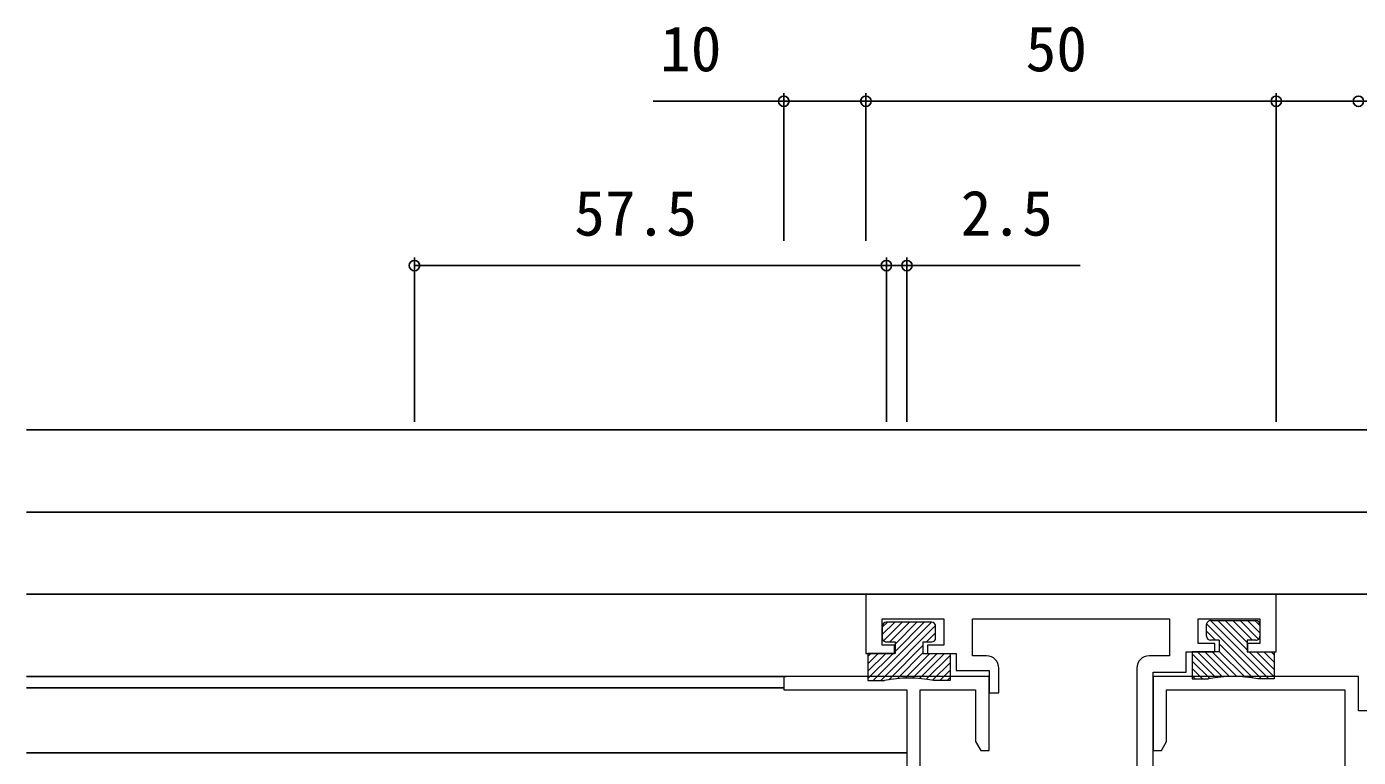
# Model space of a CAD drawing. Units: millimetres, scale not verified. Extents: x -437 to 438, y -681 to 679.
# Drawn here: x -69 to 93.2, y -388.6 to -299.6 of the extents above; entities that cross this region are included whole.
import ezdxf
from ezdxf.enums import TextEntityAlignment as Align

# ---------------------------------------------------------------- set-up
doc = ezdxf.new("R2010")
doc.units = ezdxf.units.MM
doc.header["$LTSCALE"] = 4
doc.layers.add('0-2_YKK_11', color=211, linetype='Continuous', lineweight=18)
doc.layers.add('0-5_YKK_13', color=4, linetype='Continuous', lineweight=18)
doc.layers.add('0-4_YKK_12', color=2, linetype='Continuous')
doc.layers.add('0-7_YKK_D', color=6, linetype='Continuous')
doc.styles.add('ＭＳ ゴシック', font='')
doc.styles.get('ＭＳ ゴシック').set_extended_font_data('MS Gothic')

msp = doc.modelspace()

# ---------------------------------------------------------------- linework, layer by layer
at = {"layer": '0-2_YKK_11', "color": 7}
for points in [[(68.2, -435.2), (68.2, -378.2), (72.2, -378.2), (72.2, -375.7), (75.7, -375.7), (75.7, -374.7), (73.7, -374.7), (73.7, -371.7), (81.2, -371.7), (81.2, -374.7), (79.7, -374.7), (79.7, -375.7), (83.2, -375.7), (83.2, -368.7), (33.2, -368.7), (33.2, -375.9), (36.7, -375.9), (36.7, -374.9), (35.2, -374.9), (35.2, -371.7), (42.7, -371.7), (42.7, -374.9), (40.7, -374.9), (40.7, -375.9), (44.2, -375.9), (44.2, -378), (48.2, -378), (48.2, -380.7), (49.4, -380.7), (49.4, -377.7)], [(47.9, -376.2), (46.2, -376.2), (46.2, -371.7), (70.2, -371.7), (70.2, -376.2), (67.7, -376.2)], [(66.2, -377.7), (66.2, -433.7), (50.2, -433.7), (50.2, -436.7), (66.7, -436.7)], [(39.83, -447.07), (39.83, -380.33), (46.57, -380.33), (46.57, -386.609), (47.2, -387.7), (48.2, -387.7), (48.2, -378.7), (23.2, -378.7), (23.2, -380.33), (38.2, -380.33), (38.2, -430.2)], [(114.2, -387.5), (120.2, -387.5), (120.2, -382.9), (93.2, -382.9), (93.2, -378.7), (68.2, -378.7), (68.2, -387.7), (69.2, -387.7), (69.83, -386.609), (69.83, -380.33), (91.57, -380.33)], [(91.57, -380.33), (91.57, -447.07), (69.83, -447.07), (69.83, -440.791), (69.2, -439.7), (68.2, -439.7), (68.2, -443.242), (68.32, -443.425), (68.32, -443.975), (68.2, -444.158), (68.2, -444.242), (68.32, -444.425), (68.32, -444.975), (68.2, -445.158), (68.2, -448.7), (93.2, -448.7)]]:
    msp.add_lwpolyline(points, dxfattribs=at)
for centre, start, end in [((47.9, -377.7), 0.00001, 89.99999), ((67.7, -377.7), 90.00001, 179.99999)]:
    msp.add_arc(centre, 1.5, start, end, dxfattribs=at)
at = {"layer": '0-4_YKK_12'}
for p, q in [((-69.05, -348.7), (191.7, -348.7)), ((-69.05, -358.7), (191.7, -358.7)), ((-69.05, -368.7), (191.7, -368.7)), ((-69.05, -378.7), (23.5, -378.7)), ((-69.05, -380.1), (23.2, -380.1)), ((-69.05, -388), (38.2, -388))]:
    msp.add_line(p, q, dxfattribs=at)
at = {"layer": '0-5_YKK_13'}
for p, q in [((34.106, -379.2), (41.205, -372.1)), ((35.004, -379.2), (41.692, -372.512)), ((35.2, -372.717), (35.817, -372.1)), ((35.2, -373.615), (36.715, -372.1)), ((35.2, -372.6), (35.2, -374)), ((35.353, -374.36), (37.613, -372.1)), ((41.2, -372.1), (35.7, -372.1)), ((36.112, -374.5), (38.511, -372.1)), ((36.75, -374.76), (39.409, -372.1)), ((36.75, -375.658), (40.308, -372.1)), ((41.7, -374), (41.7, -372.6)), ((74.7, -373.8), (74.7, -372.4)), ((81.397, -379), (74.708, -372.311)), ((82.295, -379), (75.195, -371.9)), ((75.2, -371.9), (80.7, -371.9)), ((79.65, -375.457), (76.093, -371.9)), ((79.65, -374.559), (76.991, -371.9)), ((80.289, -374.3), (77.889, -371.9)), ((81.047, -374.16), (78.787, -371.9)), ((81.2, -373.415), (79.685, -371.9)), ((81.2, -372.517), (80.583, -371.9)), ((81.2, -372.4), (81.2, -373.8)), ((35.7, -374.5), (36.75, -374.5)), ((36.75, -374.5), (36.75, -375.9)), ((40.15, -374.5), (40.15, -375.9)), ((40.15, -374.5), (41.2, -374.5)), ((40.602, -374.5), (41.7, -373.402)), ((75.798, -374.3), (74.7, -373.202)), ((76.25, -374.3), (75.2, -374.3)), ((76.25, -374.3), (76.25, -375.7)), ((80.397, -378.898), (76.25, -374.751)), ((79.65, -374.3), (79.65, -375.7)), ((80.7, -374.3), (79.65, -374.3)), ((36.75, -375.9), (33.45, -375.9)), ((33.45, -376.263), (33.813, -375.9)), ((33.45, -377.161), (34.712, -375.9)), ((33.45, -378.059), (35.61, -375.9)), ((33.45, -378.958), (36.508, -375.9)), ((36.003, -379.099), (40.15, -374.952)), ((37.033, -378.966), (40.15, -375.85)), ((37.991, -378.907), (40.998, -375.9)), ((38.889, -378.906), (41.896, -375.9)), ((39.739, -378.955), (42.794, -375.9)), ((40.15, -375.9), (43.45, -375.9)), ((40.546, -379.046), (43.45, -376.142)), ((76.25, -375.7), (72.95, -375.7)), ((75.854, -378.845), (72.95, -375.942)), ((76.661, -378.755), (73.606, -375.7)), ((77.511, -378.706), (74.504, -375.7)), ((78.409, -378.707), (75.402, -375.7)), ((79.367, -378.766), (76.25, -375.65)), ((79.65, -375.7), (82.95, -375.699)), ((82.95, -378.757), (79.893, -375.7)), ((82.95, -377.859), (80.791, -375.7)), ((82.95, -376.961), (81.689, -375.7)), ((82.95, -376.063), (82.587, -375.699)), ((41.316, -379.174), (43.45, -377.04)), ((42.188, -379.2), (43.45, -377.938)), ((75.084, -378.973), (72.95, -376.84)), ((74.212, -379), (72.95, -377.738)), ((43.086, -379.2), (43.45, -378.836)), ((73.314, -379), (72.95, -378.636))]:
    msp.add_line(p, q, dxfattribs=at)
for points in [[(33.45, -375.9), (33.45, -379.2), (35.45, -379.2)], [(43.45, -375.9), (43.45, -379.2), (41.45, -379.2)], [(72.95, -375.7), (72.95, -379), (74.95, -379)], [(82.95, -375.699), (82.95, -379), (80.95, -379)]]:
    msp.add_lwpolyline(points, dxfattribs=at)
for centre, radius, start, end in [((35.7, -372.6), 0.5, 89.99989, 179.99989), ((41.2, -372.6), 0.5, 359.99989, 89.99989), ((75.2, -372.4), 0.5, 90.00075, 180.00075), ((80.7, -372.4), 0.5, 0.00075, 90.00075), ((35.7, -374), 0.5, 179.99989, 269.99989), ((41.2, -374), 0.5, 269.99989, 359.99989), ((75.2, -373.8), 0.5, 180.00075, 270.00075), ((80.7, -373.8), 0.5, 270.00075, 0.00075), ((38.45, -394.05), 15.15, 78.57888, 101.42118), ((77.951, -393.85), 15.15, 78.57946, 101.42177)]:
    msp.add_arc(centre, radius, start, end, dxfattribs=at)
at = {"layer": '0-7_YKK_D'}
for p, q in [((23.2, -325.7), (23.2, -307.7)), ((33.2, -325.7), (33.2, -307.7)), ((33.2, -325.7), (33.2, -307.7)), ((83.2, -347.7), (83.2, -307.7)), ((83.2, -325.7), (83.2, -307.7)), ((83.2, -308.7), (33.2, -308.7)), ((-21.8, -347.7), (-21.8, -327.7)), ((35.7, -347.7), (35.7, -327.7)), ((35.7, -347.7), (35.7, -327.7)), ((38.2, -347.7), (38.2, -327.7)), ((35.7, -328.7), (-21.8, -328.7)), ((35.7, -328.7), (33.15, -328.7)), ((35.7, -328.7), (38.2, -328.7)), ((38.2, -328.7), (59.317, -328.7))]:
    msp.add_line(p, q, dxfattribs=at)
for points in [[(33.2, -308.7), (23.2, -308.7), (7.275, -308.7)], [(83.2, -308.7), (93.2, -308.7), (109.125, -308.7)]]:
    msp.add_lwpolyline(points, dxfattribs=at)
for centre in [(23.2, -308.7), (33.2, -308.7), (33.2, -308.7), (83.2, -308.7), (83.2, -308.7), (93.2, -308.7), (93.2, -308.7), (-21.8, -328.7), (35.7, -328.7), (35.7, -328.7), (38.2, -328.7)]:
    msp.add_circle(centre, 0.637, dxfattribs=at)

# ---------------------------------------------------------------- texts
at = {"layer": '0-7_YKK_D', "style": 'ＭＳ ゴシック'}
for s, p in [('10', (8.124, -306.7)), ('50', (52.66, -306.7)), ('2.5', (44.746, -326.7)), ('57.5', (-2.34, -326.7))]:
    msp.add_text(s, height=5.499, dxfattribs=at).set_placement(p, align=Align.BOTTOM_LEFT)

doc.saveas('drawing.dxf')
